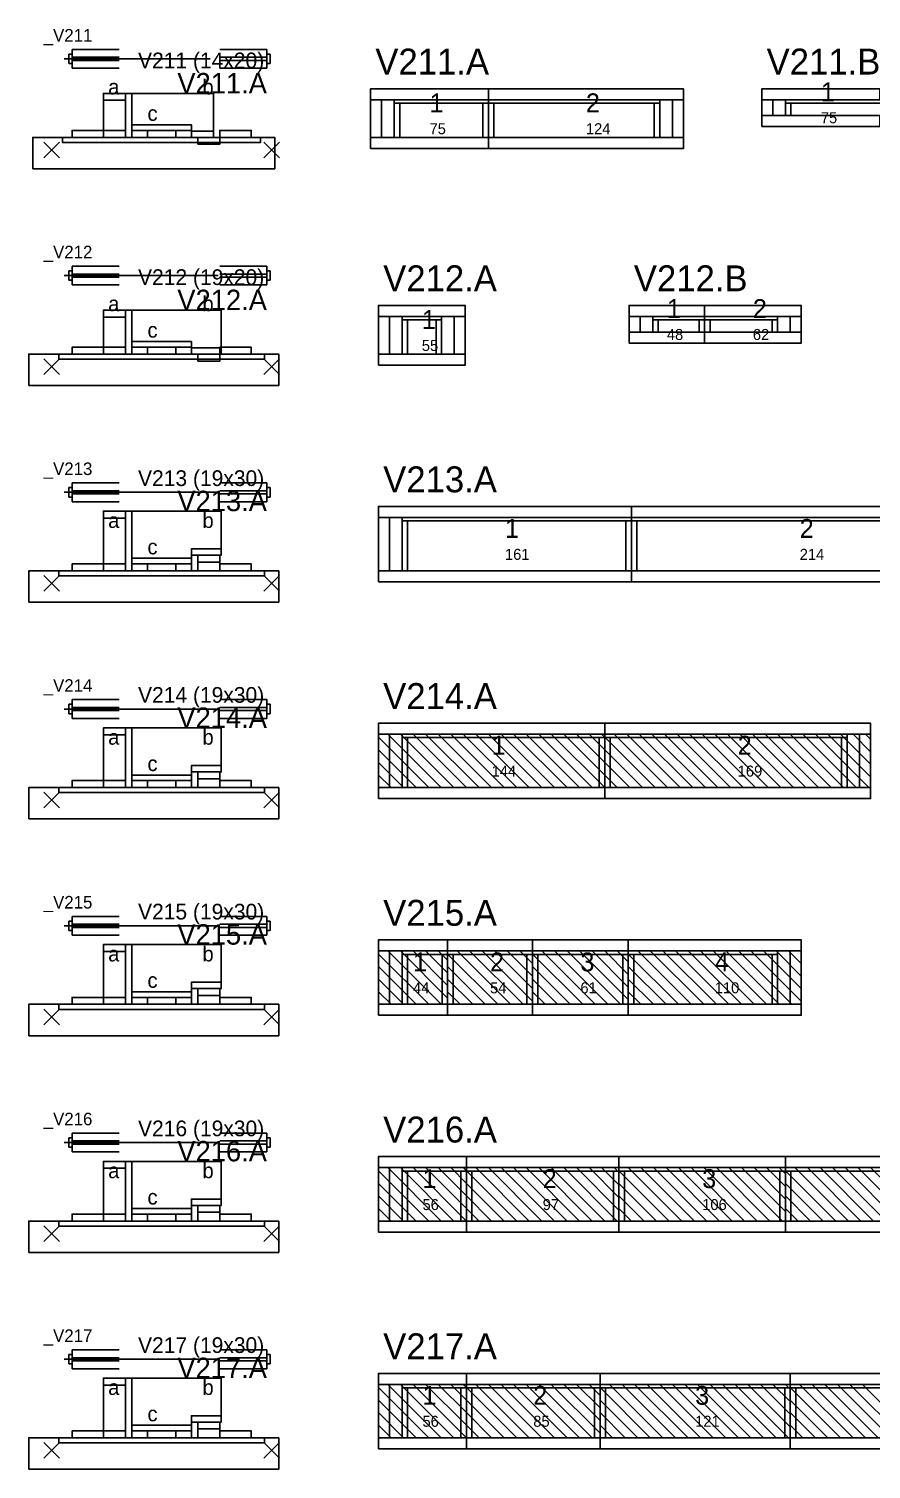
# Model space of a CAD drawing. Header units: metres. Extents: x -10 to 74425, y -2037 to 26.
# Drawn here: x 28183 to 28719, y -904 to 13 of the extents above; entities that cross this region are included whole.
import ezdxf

# ---------------------------------------------------------------- set-up
doc = ezdxf.new("R2010")
doc.units = ezdxf.units.M
doc.layers.add('LABELS', color=3, linetype='Continuous')
doc.layers.add('VIGAS', color=7, linetype='Continuous')

msp = doc.modelspace()

# ---------------------------------------------------------------- linework, layer by layer
at = {"layer": 'VIGAS'}
for p, q in [((28210.4, 0), (28240.4, 0)), ((28210.4, 0), (28210.4, -12)), ((28304.4, 0), (28334.4, 0)), ((28334.4, 0), (28334.4, -12)), ((28205.4, -6), (28298.4, -6)), ((28208.4, -3), (28208.4, -9)), ((28210.4, -3), (28208.4, -3)), ((28210.4, -9), (28208.4, -9)), ((28210.4, -5), (28240.4, -5)), ((28210.4, -7), (28240.4, -7)), ((28304.4, -5), (28334.4, -5)), ((28304.4, -7), (28334.4, -7)), ((28334.4, -3), (28336.4, -3)), ((28334.4, -9), (28336.4, -9)), ((28336.4, -3), (28336.4, -9)), ((28210.4, -12), (28240.4, -12)), ((28304.4, -12), (28334.4, -12)), ((28400.4, -32), (28475.4, -32)), ((28400.4, -56), (28400.4, -32)), ((28407.4, -56), (28407.4, -32)), ((28415.4, -56), (28415.4, -32)), ((28415.4, -34.2), (28475.4, -34.2)), ((28418.9, -56), (28418.9, -34.2)), ((28471.9, -56), (28471.9, -34.2)), ((28475.4, -56), (28475.4, -32)), ((28475.4, -56), (28475.4, -32)), ((28475.4, -32), (28599.4, -32)), ((28475.4, -56), (28475.4, -32)), ((28475.4, -56), (28475.4, -32)), ((28475.4, -56), (28475.4, -32)), ((28475.4, -34.2), (28584.4, -34.2)), ((28478.9, -56), (28478.9, -34.2)), ((28580.9, -56), (28580.9, -34.2)), ((28584.4, -56), (28584.4, -32)), ((28592.4, -56), (28592.4, -32)), ((28599.4, -56), (28599.4, -32)), ((28649.4, -32), (28724.4, -32)), ((28649.4, -42), (28649.4, -32)), ((28656.4, -42), (28656.4, -32)), ((28664.4, -42), (28664.4, -32)), ((28664.4, -34.2), (28724.4, -34.2)), ((28667.9, -42), (28667.9, -34.2)), ((28649.4, -42), (28724.4, -42)), ((28664.4, -42), (28667.9, -42)), ((28192.4, -69), (28202.4, -59)), ((28192.4, -59), (28202.4, -69)), ((28332.4, -69), (28342.4, -59)), ((28332.4, -59), (28342.4, -69)), ((28400.4, -56), (28475.4, -56)), ((28415.4, -56), (28418.9, -56)), ((28471.9, -56), (28475.4, -56)), ((28475.4, -56), (28599.4, -56)), ((28475.4, -56), (28478.9, -56)), ((28580.9, -56), (28584.4, -56)), ((28205.4, -144), (28303.4, -144)), ((28208.4, -141), (28208.4, -147)), ((28210.4, -141), (28208.4, -141)), ((28210.4, -138), (28240.4, -138)), ((28210.4, -138), (28210.4, -150)), ((28210.4, -143), (28240.4, -143)), ((28210.4, -145), (28240.4, -145)), ((28304.4, -138), (28334.4, -138)), ((28304.4, -143), (28334.4, -143)), ((28304.4, -145), (28334.4, -145)), ((28334.4, -138), (28334.4, -150)), ((28334.4, -141), (28336.4, -141)), ((28336.4, -141), (28336.4, -147)), ((28210.4, -147), (28208.4, -147)), ((28210.4, -150), (28240.4, -150)), ((28304.4, -150), (28334.4, -150)), ((28334.4, -147), (28336.4, -147)), ((28405.4, -170), (28460.6, -170)), ((28405.4, -194), (28405.4, -170)), ((28412.4, -194), (28412.4, -170)), ((28420.4, -194), (28420.4, -170)), ((28420.4, -172.2), (28445.6, -172.2)), ((28423.9, -194), (28423.9, -172.2)), ((28442.1, -194), (28442.1, -172.2)), ((28445.6, -194), (28445.6, -170)), ((28453.6, -194), (28453.6, -170)), ((28460.6, -194), (28460.6, -170)), ((28564.9, -170), (28612.9, -170)), ((28564.9, -180), (28564.9, -170)), ((28571.9, -180), (28571.9, -170)), ((28579.9, -180), (28579.9, -170)), ((28579.9, -172.2), (28612.9, -172.2)), ((28583.4, -180), (28583.4, -172.2)), ((28609.4, -180), (28609.4, -172.2)), ((28612.9, -180), (28612.9, -170)), ((28612.9, -180), (28612.9, -170)), ((28612.9, -170), (28674.4, -170)), ((28612.9, -180), (28612.9, -170)), ((28612.9, -180), (28612.9, -170)), ((28612.9, -180), (28612.9, -170)), ((28612.9, -172.2), (28659.4, -172.2)), ((28616.4, -180), (28616.4, -172.2)), ((28655.9, -180), (28655.9, -172.2)), ((28659.4, -180), (28659.4, -170)), ((28667.4, -180), (28667.4, -170)), ((28674.4, -180), (28674.4, -170)), ((28564.9, -180), (28612.9, -180)), ((28579.9, -180), (28583.4, -180)), ((28609.4, -180), (28612.9, -180)), ((28612.9, -180), (28674.4, -180)), ((28612.9, -180), (28616.4, -180)), ((28655.9, -180), (28659.4, -180)), ((28192.4, -207), (28202.4, -197)), ((28192.4, -197), (28202.4, -207)), ((28332.4, -207), (28342.4, -197)), ((28332.4, -197), (28342.4, -207)), ((28405.4, -194), (28460.6, -194)), ((28420.4, -194), (28423.9, -194)), ((28442.1, -194), (28445.6, -194)), ((28205.4, -282), (28303.4, -282)), ((28208.4, -279), (28208.4, -285)), ((28210.4, -279), (28208.4, -279)), ((28210.4, -276), (28240.4, -276)), ((28210.4, -276), (28210.4, -288)), ((28210.4, -281), (28240.4, -281)), ((28210.4, -283), (28240.4, -283)), ((28304.4, -276), (28334.4, -276)), ((28304.4, -281), (28334.4, -281)), ((28304.4, -283), (28334.4, -283)), ((28334.4, -276), (28334.4, -288)), ((28334.4, -279), (28336.4, -279)), ((28336.4, -279), (28336.4, -285)), ((28210.4, -285), (28208.4, -285)), ((28210.4, -288), (28240.4, -288)), ((28304.4, -288), (28334.4, -288)), ((28334.4, -285), (28336.4, -285)), ((28405.4, -298), (28566.4, -298)), ((28405.4, -332), (28405.4, -298)), ((28412.4, -332), (28412.4, -298)), ((28420.4, -332), (28420.4, -298)), ((28420.4, -300.2), (28566.4, -300.2)), ((28423.9, -332), (28423.9, -300.2)), ((28562.9, -332), (28562.9, -300.2)), ((28566.4, -332), (28566.4, -298)), ((28566.4, -332), (28566.4, -298)), ((28566.4, -298), (28780.5, -298)), ((28566.4, -332), (28566.4, -298)), ((28566.4, -332), (28566.4, -298)), ((28566.4, -332), (28566.4, -298)), ((28566.4, -300.2), (28765.5, -300.2)), ((28569.9, -332), (28569.9, -300.2)), ((28192.4, -345), (28202.4, -335)), ((28192.4, -335), (28202.4, -345)), ((28332.4, -345), (28342.4, -335)), ((28332.4, -335), (28342.4, -345)), ((28405.4, -332), (28566.4, -332)), ((28420.4, -332), (28423.9, -332)), ((28562.9, -332), (28566.4, -332)), ((28566.4, -332), (28780.5, -332)), ((28566.4, -332), (28569.9, -332)), ((28205.4, -420), (28303.4, -420)), ((28208.4, -417), (28208.4, -423)), ((28210.4, -417), (28208.4, -417)), ((28210.4, -414), (28240.4, -414)), ((28210.4, -414), (28210.4, -426)), ((28210.4, -419), (28240.4, -419)), ((28210.4, -421), (28240.4, -421)), ((28304.4, -414), (28334.4, -414)), ((28304.4, -419), (28334.4, -419)), ((28304.4, -421), (28334.4, -421)), ((28334.4, -414), (28334.4, -426)), ((28334.4, -417), (28336.4, -417)), ((28336.4, -417), (28336.4, -423)), ((28210.4, -423), (28208.4, -423)), ((28210.4, -426), (28240.4, -426)), ((28304.4, -426), (28334.4, -426)), ((28334.4, -423), (28336.4, -423)), ((28405.4, -436), (28549.4, -436)), ((28405.4, -470), (28405.4, -436)), ((28437.4, -470), (28405.4, -438)), ((28445.4, -470), (28411.4, -436)), ((28412.4, -470), (28412.4, -436)), ((28453.4, -470), (28419.4, -436)), ((28420.4, -470), (28420.4, -436)), ((28420.4, -438.2), (28549.4, -438.2)), ((28423.9, -470), (28423.9, -438.2)), ((28461.4, -470), (28427.4, -436)), ((28469.4, -470), (28435.4, -436)), ((28477.4, -470), (28443.4, -436)), ((28485.4, -470), (28451.4, -436)), ((28493.4, -470), (28459.4, -436)), ((28501.4, -470), (28467.4, -436)), ((28509.4, -470), (28475.4, -436)), ((28517.4, -470), (28483.4, -436)), ((28525.4, -470), (28491.4, -436)), ((28533.4, -470), (28499.4, -436)), ((28541.4, -470), (28507.4, -436)), ((28549.4, -470), (28515.4, -436)), ((28549.4, -462), (28523.4, -436)), ((28549.4, -454), (28531.4, -436)), ((28549.4, -446), (28539.4, -436)), ((28545.9, -470), (28545.9, -438.2)), ((28549.4, -438), (28547.4, -436)), ((28549.4, -470), (28549.4, -436)), ((28549.4, -470), (28549.4, -436)), ((28549.4, -436), (28718.6, -436)), ((28549.4, -470), (28549.4, -436)), ((28549.4, -470), (28549.4, -436)), ((28549.4, -470), (28549.4, -436)), ((28581.4, -470), (28549.4, -438)), ((28549.4, -438.2), (28703.6, -438.2)), ((28552.9, -470), (28552.9, -438.2)), ((28589.4, -470), (28555.4, -436)), ((28597.4, -470), (28563.4, -436)), ((28605.4, -470), (28571.4, -436)), ((28613.4, -470), (28579.4, -436)), ((28621.4, -470), (28587.4, -436)), ((28629.4, -470), (28595.4, -436)), ((28637.4, -470), (28603.4, -436)), ((28645.4, -470), (28611.4, -436)), ((28653.4, -470), (28619.4, -436)), ((28661.4, -470), (28627.4, -436)), ((28669.4, -470), (28635.4, -436)), ((28677.4, -470), (28643.4, -436)), ((28685.4, -470), (28651.4, -436)), ((28693.4, -470), (28659.4, -436)), ((28701.4, -470), (28667.4, -436)), ((28709.4, -470), (28675.4, -436)), ((28717.4, -470), (28683.4, -436)), ((28718.6, -463.2), (28691.4, -436)), ((28718.6, -455.2), (28699.4, -436)), ((28700.1, -470), (28700.1, -438.2)), ((28703.6, -470), (28703.6, -436)), ((28718.6, -447.2), (28707.4, -436)), ((28711.6, -470), (28711.6, -436)), ((28718.6, -439.2), (28715.4, -436)), ((28718.6, -470), (28718.6, -436)), ((28429.4, -470), (28405.4, -446)), ((28573.4, -470), (28549.4, -446)), ((28421.4, -470), (28405.4, -454)), ((28565.4, -470), (28549.4, -454)), ((28413.4, -470), (28405.4, -462)), ((28557.4, -470), (28549.4, -462)), ((28192.4, -483), (28202.4, -473)), ((28192.4, -473), (28202.4, -483)), ((28332.4, -483), (28342.4, -473)), ((28332.4, -473), (28342.4, -483)), ((28405.4, -470), (28549.4, -470)), ((28405.4, -470), (28405.4, -470)), ((28420.4, -470), (28423.9, -470)), ((28545.9, -470), (28549.4, -470)), ((28549.4, -470), (28718.6, -470)), ((28549.4, -470), (28552.9, -470)), ((28549.4, -470), (28549.4, -470)), ((28700.1, -470), (28703.6, -470)), ((28205.4, -558), (28303.4, -558)), ((28208.4, -555), (28208.4, -561)), ((28210.4, -555), (28208.4, -555)), ((28210.4, -552), (28240.4, -552)), ((28210.4, -552), (28210.4, -564)), ((28210.4, -557), (28240.4, -557)), ((28210.4, -559), (28240.4, -559)), ((28304.4, -552), (28334.4, -552)), ((28304.4, -557), (28334.4, -557)), ((28304.4, -559), (28334.4, -559)), ((28334.4, -552), (28334.4, -564)), ((28334.4, -555), (28336.4, -555)), ((28336.4, -555), (28336.4, -561)), ((28210.4, -561), (28208.4, -561)), ((28210.4, -564), (28240.4, -564)), ((28304.4, -564), (28334.4, -564)), ((28334.4, -561), (28336.4, -561)), ((28405.4, -574), (28449.4, -574)), ((28405.4, -608), (28405.4, -574)), ((28437.4, -608), (28405.4, -576)), ((28445.4, -608), (28411.4, -574)), ((28412.4, -608), (28412.4, -574)), ((28449.4, -604), (28419.4, -574)), ((28420.4, -608), (28420.4, -574)), ((28420.4, -576.2), (28449.4, -576.2)), ((28423.9, -608), (28423.9, -576.2)), ((28449.4, -596), (28427.4, -574)), ((28449.4, -588), (28435.4, -574)), ((28449.4, -580), (28443.4, -574)), ((28445.9, -608), (28445.9, -576.2)), ((28449.4, -608), (28449.4, -574)), ((28449.4, -608), (28449.4, -574)), ((28449.4, -574), (28503.4, -574)), ((28449.4, -608), (28449.4, -574)), ((28449.4, -608), (28449.4, -574)), ((28449.4, -608), (28449.4, -574)), ((28481.4, -608), (28449.4, -576)), ((28449.4, -576.2), (28503.4, -576.2)), ((28452.9, -608), (28452.9, -576.2)), ((28489.4, -608), (28455.4, -574)), ((28497.4, -608), (28463.4, -574)), ((28503.4, -606), (28471.4, -574)), ((28503.4, -598), (28479.4, -574)), ((28503.4, -590), (28487.4, -574)), ((28503.4, -582), (28495.4, -574)), ((28499.9, -608), (28499.9, -576.2)), ((28503.4, -608), (28503.4, -574)), ((28503.4, -608), (28503.4, -574)), ((28503.4, -574), (28564.4, -574)), ((28503.4, -608), (28503.4, -574)), ((28503.4, -608), (28503.4, -574)), ((28503.4, -608), (28503.4, -574)), ((28503.4, -574), (28503.4, -574)), ((28535.4, -608), (28503.4, -576)), ((28503.4, -576.2), (28564.4, -576.2)), ((28506.9, -608), (28506.9, -576.2)), ((28543.4, -608), (28509.4, -574)), ((28551.4, -608), (28517.4, -574)), ((28559.4, -608), (28525.4, -574)), ((28564.4, -605), (28533.4, -574)), ((28564.4, -597), (28541.4, -574)), ((28564.4, -589), (28549.4, -574)), ((28564.4, -581), (28557.4, -574)), ((28560.9, -608), (28560.9, -576.2)), ((28564.4, -608), (28564.4, -574)), ((28564.4, -608), (28564.4, -574)), ((28564.4, -574), (28674.4, -574)), ((28564.4, -608), (28564.4, -574)), ((28564.4, -608), (28564.4, -574)), ((28564.4, -608), (28564.4, -574)), ((28596.4, -608), (28564.4, -576)), ((28564.4, -576.2), (28659.4, -576.2)), ((28567.9, -608), (28567.9, -576.2)), ((28604.4, -608), (28570.4, -574)), ((28612.4, -608), (28578.4, -574)), ((28620.4, -608), (28586.4, -574)), ((28628.4, -608), (28594.4, -574)), ((28636.4, -608), (28602.4, -574)), ((28644.4, -608), (28610.4, -574)), ((28652.4, -608), (28618.4, -574)), ((28660.4, -608), (28626.4, -574)), ((28668.4, -608), (28634.4, -574)), ((28674.4, -606), (28642.4, -574)), ((28674.4, -598), (28650.4, -574)), ((28655.9, -608), (28655.9, -576.2)), ((28674.4, -590), (28658.4, -574)), ((28659.4, -608), (28659.4, -574)), ((28674.4, -582), (28666.4, -574)), ((28667.4, -608), (28667.4, -574)), ((28674.4, -608), (28674.4, -574)), ((28674.4, -574), (28674.4, -574)), ((28429.4, -608), (28405.4, -584)), ((28473.4, -608), (28449.4, -584)), ((28527.4, -608), (28503.4, -584)), ((28588.4, -608), (28564.4, -584)), ((28421.4, -608), (28405.4, -592)), ((28465.4, -608), (28449.4, -592)), ((28519.4, -608), (28503.4, -592)), ((28580.4, -608), (28564.4, -592)), ((28413.4, -608), (28405.4, -600)), ((28457.4, -608), (28449.4, -600)), ((28511.4, -608), (28503.4, -600)), ((28572.4, -608), (28564.4, -600)), ((28192.4, -621), (28202.4, -611)), ((28192.4, -611), (28202.4, -621)), ((28332.4, -621), (28342.4, -611)), ((28332.4, -611), (28342.4, -621)), ((28405.4, -608), (28449.4, -608)), ((28405.4, -608), (28405.4, -608)), ((28420.4, -608), (28423.9, -608)), ((28445.9, -608), (28449.4, -608)), ((28449.4, -608), (28503.4, -608)), ((28449.4, -608), (28452.9, -608)), ((28449.4, -608), (28449.4, -608)), ((28499.9, -608), (28503.4, -608)), ((28503.4, -608), (28564.4, -608)), ((28503.4, -608), (28506.9, -608)), ((28503.4, -608), (28503.4, -608)), ((28560.9, -608), (28564.4, -608)), ((28564.4, -608), (28674.4, -608)), ((28564.4, -608), (28567.9, -608)), ((28564.4, -608), (28564.4, -608)), ((28655.9, -608), (28659.4, -608)), ((28205.4, -696), (28303.4, -696)), ((28208.4, -693), (28208.4, -699)), ((28210.4, -693), (28208.4, -693)), ((28210.4, -690), (28240.4, -690)), ((28210.4, -690), (28210.4, -702)), ((28210.4, -695), (28240.4, -695)), ((28210.4, -697), (28240.4, -697)), ((28304.4, -690), (28334.4, -690)), ((28304.4, -695), (28334.4, -695)), ((28304.4, -697), (28334.4, -697)), ((28334.4, -690), (28334.4, -702)), ((28334.4, -693), (28336.4, -693)), ((28336.4, -693), (28336.4, -699)), ((28210.4, -699), (28208.4, -699)), ((28210.4, -702), (28240.4, -702)), ((28304.4, -702), (28334.4, -702)), ((28334.4, -699), (28336.4, -699)), ((28405.4, -712), (28461.4, -712)), ((28405.4, -746), (28405.4, -712)), ((28437.4, -746), (28405.4, -714)), ((28445.4, -746), (28411.4, -712)), ((28412.4, -746), (28412.4, -712)), ((28453.4, -746), (28419.4, -712)), ((28420.4, -746), (28420.4, -712)), ((28420.4, -714.2), (28461.4, -714.2)), ((28423.9, -746), (28423.9, -714.2)), ((28461.4, -746), (28427.4, -712)), ((28461.4, -738), (28435.4, -712)), ((28461.4, -730), (28443.4, -712)), ((28461.4, -722), (28451.4, -712)), ((28457.9, -746), (28457.9, -714.2)), ((28461.4, -714), (28459.4, -712)), ((28461.4, -746), (28461.4, -712)), ((28461.4, -746), (28461.4, -712)), ((28461.4, -712), (28558.4, -712)), ((28461.4, -746), (28461.4, -712)), ((28461.4, -746), (28461.4, -712)), ((28461.4, -746), (28461.4, -712)), ((28493.4, -746), (28461.4, -714)), ((28461.4, -714.2), (28558.4, -714.2)), ((28464.9, -746), (28464.9, -714.2)), ((28501.4, -746), (28467.4, -712)), ((28509.4, -746), (28475.4, -712)), ((28517.4, -746), (28483.4, -712)), ((28525.4, -746), (28491.4, -712)), ((28533.4, -746), (28499.4, -712)), ((28541.4, -746), (28507.4, -712)), ((28549.4, -746), (28515.4, -712)), ((28557.4, -746), (28523.4, -712)), ((28558.4, -739), (28531.4, -712)), ((28558.4, -731), (28539.4, -712)), ((28558.4, -723), (28547.4, -712)), ((28554.9, -746), (28554.9, -714.2)), ((28558.4, -715), (28555.4, -712)), ((28558.4, -746), (28558.4, -712)), ((28558.4, -746), (28558.4, -712)), ((28558.4, -712), (28664.4, -712)), ((28558.4, -746), (28558.4, -712)), ((28558.4, -746), (28558.4, -712)), ((28558.4, -746), (28558.4, -712)), ((28590.4, -746), (28558.4, -714)), ((28558.4, -714.2), (28664.4, -714.2)), ((28561.9, -746), (28561.9, -714.2)), ((28598.4, -746), (28564.4, -712)), ((28606.4, -746), (28572.4, -712)), ((28614.4, -746), (28580.4, -712)), ((28622.4, -746), (28588.4, -712)), ((28630.4, -746), (28596.4, -712)), ((28638.4, -746), (28604.4, -712)), ((28646.4, -746), (28612.4, -712)), ((28654.4, -746), (28620.4, -712)), ((28662.4, -746), (28628.4, -712)), ((28664.4, -740), (28636.4, -712)), ((28664.4, -732), (28644.4, -712)), ((28664.4, -724), (28652.4, -712)), ((28664.4, -716), (28660.4, -712)), ((28660.9, -746), (28660.9, -714.2)), ((28664.4, -746), (28664.4, -712)), ((28664.4, -746), (28664.4, -712)), ((28664.4, -712), (28773.4, -712)), ((28664.4, -746), (28664.4, -712)), ((28664.4, -746), (28664.4, -712)), ((28664.4, -746), (28664.4, -712)), ((28696.4, -746), (28664.4, -714)), ((28664.4, -714.2), (28773.4, -714.2)), ((28667.9, -746), (28667.9, -714.2)), ((28704.4, -746), (28670.4, -712)), ((28712.4, -746), (28678.4, -712)), ((28720.4, -746), (28686.4, -712)), ((28728.4, -746), (28694.4, -712)), ((28736.4, -746), (28702.4, -712)), ((28744.4, -746), (28710.4, -712)), ((28752.4, -746), (28718.4, -712)), ((28429.4, -746), (28405.4, -722)), ((28485.4, -746), (28461.4, -722)), ((28582.4, -746), (28558.4, -722)), ((28688.4, -746), (28664.4, -722)), ((28421.4, -746), (28405.4, -730)), ((28477.4, -746), (28461.4, -730)), ((28574.4, -746), (28558.4, -730)), ((28680.4, -746), (28664.4, -730)), ((28413.4, -746), (28405.4, -738)), ((28469.4, -746), (28461.4, -738)), ((28566.4, -746), (28558.4, -738)), ((28672.4, -746), (28664.4, -738)), ((28192.4, -759), (28202.4, -749)), ((28192.4, -749), (28202.4, -759)), ((28332.4, -759), (28342.4, -749)), ((28332.4, -749), (28342.4, -759)), ((28405.4, -746), (28461.4, -746)), ((28405.4, -746), (28405.4, -746)), ((28420.4, -746), (28423.9, -746)), ((28457.9, -746), (28461.4, -746)), ((28461.4, -746), (28558.4, -746)), ((28461.4, -746), (28464.9, -746)), ((28461.4, -746), (28461.4, -746)), ((28554.9, -746), (28558.4, -746)), ((28558.4, -746), (28664.4, -746)), ((28558.4, -746), (28561.9, -746)), ((28558.4, -746), (28558.4, -746)), ((28660.9, -746), (28664.4, -746)), ((28664.4, -746), (28773.4, -746)), ((28664.4, -746), (28667.9, -746)), ((28664.4, -746), (28664.4, -746)), ((28205.4, -834), (28303.4, -834)), ((28208.4, -831), (28208.4, -837)), ((28210.4, -831), (28208.4, -831)), ((28210.4, -828), (28240.4, -828)), ((28210.4, -828), (28210.4, -840)), ((28210.4, -833), (28240.4, -833)), ((28304.4, -828), (28334.4, -828)), ((28304.4, -833), (28334.4, -833)), ((28334.4, -828), (28334.4, -840)), ((28334.4, -831), (28336.4, -831)), ((28336.4, -831), (28336.4, -837)), ((28210.4, -837), (28208.4, -837)), ((28210.4, -835), (28240.4, -835)), ((28210.4, -840), (28240.4, -840)), ((28304.4, -835), (28334.4, -835)), ((28304.4, -840), (28334.4, -840)), ((28334.4, -837), (28336.4, -837)), ((28405.4, -850), (28461.4, -850)), ((28405.4, -884), (28405.4, -850)), ((28437.4, -884), (28405.4, -852)), ((28445.4, -884), (28411.4, -850)), ((28412.4, -884), (28412.4, -850)), ((28453.4, -884), (28419.4, -850)), ((28420.4, -884), (28420.4, -850)), ((28420.4, -852.2), (28461.4, -852.2)), ((28423.9, -884), (28423.9, -852.2)), ((28461.4, -884), (28427.4, -850)), ((28461.4, -876), (28435.4, -850)), ((28461.4, -868), (28443.4, -850)), ((28461.4, -860), (28451.4, -850)), ((28457.9, -884), (28457.9, -852.2)), ((28461.4, -852), (28459.4, -850)), ((28461.4, -884), (28461.4, -850)), ((28461.4, -884), (28461.4, -850)), ((28461.4, -850), (28546.4, -850)), ((28461.4, -884), (28461.4, -850)), ((28461.4, -884), (28461.4, -850)), ((28461.4, -884), (28461.4, -850)), ((28493.4, -884), (28461.4, -852)), ((28461.4, -852.2), (28546.4, -852.2)), ((28464.9, -884), (28464.9, -852.2)), ((28501.4, -884), (28467.4, -850)), ((28509.4, -884), (28475.4, -850)), ((28517.4, -884), (28483.4, -850)), ((28525.4, -884), (28491.4, -850)), ((28533.4, -884), (28499.4, -850)), ((28541.4, -884), (28507.4, -850)), ((28546.4, -881), (28515.4, -850)), ((28546.4, -873), (28523.4, -850)), ((28546.4, -865), (28531.4, -850)), ((28546.4, -857), (28539.4, -850)), ((28542.9, -884), (28542.9, -852.2)), ((28546.4, -884), (28546.4, -850)), ((28546.4, -884), (28546.4, -850)), ((28546.4, -850), (28667.4, -850)), ((28546.4, -884), (28546.4, -850)), ((28546.4, -884), (28546.4, -850)), ((28546.4, -884), (28546.4, -850)), ((28578.4, -884), (28546.4, -852)), ((28546.4, -852.2), (28667.4, -852.2)), ((28549.9, -884), (28549.9, -852.2)), ((28586.4, -884), (28552.4, -850)), ((28594.4, -884), (28560.4, -850)), ((28602.4, -884), (28568.4, -850)), ((28610.4, -884), (28576.4, -850)), ((28618.4, -884), (28584.4, -850)), ((28626.4, -884), (28592.4, -850)), ((28634.4, -884), (28600.4, -850)), ((28642.4, -884), (28608.4, -850)), ((28650.4, -884), (28616.4, -850)), ((28658.4, -884), (28624.4, -850)), ((28666.4, -884), (28632.4, -850)), ((28667.4, -877), (28640.4, -850)), ((28667.4, -869), (28648.4, -850)), ((28667.4, -861), (28656.4, -850)), ((28663.9, -884), (28663.9, -852.2)), ((28667.4, -853), (28664.4, -850)), ((28667.4, -884), (28667.4, -850)), ((28667.4, -884), (28667.4, -850)), ((28667.4, -850), (28791.4, -850)), ((28667.4, -884), (28667.4, -850)), ((28667.4, -884), (28667.4, -850)), ((28667.4, -884), (28667.4, -850)), ((28699.4, -884), (28667.4, -852)), ((28667.4, -852.2), (28791.4, -852.2)), ((28670.9, -884), (28670.9, -852.2)), ((28707.4, -884), (28673.4, -850)), ((28715.4, -884), (28681.4, -850)), ((28723.4, -884), (28689.4, -850)), ((28731.4, -884), (28697.4, -850)), ((28739.4, -884), (28705.4, -850)), ((28747.4, -884), (28713.4, -850)), ((28429.4, -884), (28405.4, -860)), ((28485.4, -884), (28461.4, -860)), ((28570.4, -884), (28546.4, -860)), ((28691.4, -884), (28667.4, -860)), ((28421.4, -884), (28405.4, -868)), ((28477.4, -884), (28461.4, -868)), ((28562.4, -884), (28546.4, -868)), ((28683.4, -884), (28667.4, -868)), ((28413.4, -884), (28405.4, -876)), ((28469.4, -884), (28461.4, -876)), ((28554.4, -884), (28546.4, -876)), ((28675.4, -884), (28667.4, -876)), ((28192.4, -897), (28202.4, -887)), ((28192.4, -887), (28202.4, -897)), ((28332.4, -897), (28342.4, -887)), ((28332.4, -887), (28342.4, -897)), ((28405.4, -884), (28461.4, -884)), ((28405.4, -884), (28405.4, -884)), ((28420.4, -884), (28423.9, -884)), ((28457.9, -884), (28461.4, -884)), ((28461.4, -884), (28546.4, -884)), ((28461.4, -884), (28464.9, -884)), ((28461.4, -884), (28461.4, -884)), ((28542.9, -884), (28546.4, -884)), ((28546.4, -884), (28667.4, -884)), ((28546.4, -884), (28549.9, -884)), ((28546.4, -884), (28546.4, -884)), ((28663.9, -884), (28667.4, -884)), ((28667.4, -884), (28791.4, -884)), ((28667.4, -884), (28670.9, -884)), ((28667.4, -884), (28667.4, -884))]:
    msp.add_line(p, q, dxfattribs=at)
for points in [[(28400.4, -32), (28475.4, -32), (28475.4, -25), (28400.4, -25)], [(28475.4, -32), (28599.4, -32), (28599.4, -25), (28475.4, -25)], [(28649.4, -32), (28724.4, -32), (28724.4, -25), (28649.4, -25)], [(28230.4, -56), (28244.4, -56), (28244.4, -28), (28230.4, -28)], [(28230.4, -32.4), (28244.4, -32.4), (28244.4, -28), (28230.4, -28)], [(28244.4, -56), (28248.4, -56), (28248.4, -28), (28244.4, -28)], [(28248.4, -48), (28248.4, -28), (28300.4, -28), (28300.4, -52), (28286.4, -52), (28286.4, -48)], [(28649.4, -49), (28724.4, -49), (28724.4, -42), (28649.4, -42)], [(28210.4, -56), (28230.4, -56), (28230.4, -51.6), (28210.4, -51.6)], [(28230.4, -56), (28244.4, -56), (28244.4, -51.6), (28230.4, -51.6)], [(28248.4, -51.6), (28286.4, -51.6), (28286.4, -48), (28248.4, -48)], [(28248.4, -56), (28258.4, -56), (28258.4, -51.6), (28248.4, -51.6)], [(28276.4, -56), (28286.4, -56), (28286.4, -51.6), (28276.4, -51.6)], [(28286.4, -56), (28300.4, -56), (28300.4, -52), (28286.4, -52)], [(28304.4, -56), (28324.4, -56), (28324.4, -51.6), (28304.4, -51.6)], [(28185.4, -76), (28339.4, -76), (28339.4, -56), (28185.4, -56)], [(28204.4, -59.2), (28330.4, -59.2), (28330.4, -56), (28204.4, -56)], [(28286.4, -56), (28290.4, -56), (28290.4, -56), (28286.4, -56)], [(28290.4, -56), (28304.4, -56), (28304.4, -56), (28290.4, -56)], [(28290.4, -60.4), (28304.4, -60.4), (28304.4, -56), (28290.4, -56)], [(28400.4, -63), (28475.4, -63), (28475.4, -56), (28400.4, -56)], [(28475.4, -63), (28599.4, -63), (28599.4, -56), (28475.4, -56)], [(28405.4, -170), (28460.6, -170), (28460.6, -163), (28405.4, -163)], [(28564.9, -170), (28612.9, -170), (28612.9, -163), (28564.9, -163)], [(28612.9, -170), (28674.4, -170), (28674.4, -163), (28612.9, -163)], [(28230.4, -194), (28244.4, -194), (28244.4, -166), (28230.4, -166)], [(28230.4, -170.4), (28244.4, -170.4), (28244.4, -166), (28230.4, -166)], [(28244.4, -194), (28248.4, -194), (28248.4, -166), (28244.4, -166)], [(28248.4, -186), (28248.4, -166), (28305.4, -166), (28305.4, -190), (28286.4, -190), (28286.4, -186)], [(28564.9, -187), (28612.9, -187), (28612.9, -180), (28564.9, -180)], [(28612.9, -187), (28674.4, -187), (28674.4, -180), (28612.9, -180)], [(28210.4, -194), (28230.4, -194), (28230.4, -189.6), (28210.4, -189.6)], [(28230.4, -194), (28244.4, -194), (28244.4, -189.6), (28230.4, -189.6)], [(28248.4, -189.6), (28286.4, -189.6), (28286.4, -186), (28248.4, -186)], [(28248.4, -194), (28258.4, -194), (28258.4, -189.6), (28248.4, -189.6)], [(28276.4, -194), (28286.4, -194), (28286.4, -189.6), (28276.4, -189.6)], [(28286.4, -194), (28305.4, -194), (28305.4, -190), (28286.4, -190)], [(28304.4, -194), (28324.4, -194), (28324.4, -189.6), (28304.4, -189.6)], [(28182.9, -214), (28341.9, -214), (28341.9, -194), (28182.9, -194)], [(28201.9, -197.2), (28332.9, -197.2), (28332.9, -194), (28201.9, -194)], [(28286.4, -194), (28290.4, -194), (28290.4, -194), (28286.4, -194)], [(28290.4, -194), (28304.4, -194), (28304.4, -194), (28290.4, -194)], [(28290.4, -198.4), (28304.4, -198.4), (28304.4, -194), (28290.4, -194)], [(28405.4, -201), (28460.6, -201), (28460.6, -194), (28405.4, -194)], [(28405.4, -298), (28566.4, -298), (28566.4, -291), (28405.4, -291)], [(28566.4, -298), (28780.5, -298), (28780.5, -291), (28566.4, -291)], [(28230.4, -332), (28244.4, -332), (28244.4, -294), (28230.4, -294)], [(28230.4, -298.4), (28244.4, -298.4), (28244.4, -294), (28230.4, -294)], [(28244.4, -332), (28248.4, -332), (28248.4, -294), (28244.4, -294)], [(28248.4, -324), (28248.4, -294), (28305.4, -294), (28305.4, -318), (28286.4, -318), (28286.4, -324)], [(28286.4, -322), (28305.4, -322), (28305.4, -318), (28286.4, -318)], [(28210.4, -332), (28230.4, -332), (28230.4, -327.6), (28210.4, -327.6)], [(28230.4, -332), (28244.4, -332), (28244.4, -327.6), (28230.4, -327.6)], [(28248.4, -327.6), (28286.4, -327.6), (28286.4, -324), (28248.4, -324)], [(28248.4, -332), (28258.4, -332), (28258.4, -327.6), (28248.4, -327.6)], [(28276.4, -332), (28286.4, -332), (28286.4, -327.6), (28276.4, -327.6)], [(28286.4, -332), (28290.4, -332), (28290.4, -322), (28286.4, -322)], [(28290.4, -332), (28304.4, -332), (28304.4, -322), (28290.4, -322)], [(28290.4, -326.4), (28304.4, -326.4), (28304.4, -322), (28290.4, -322)], [(28304.4, -332), (28324.4, -332), (28324.4, -327.6), (28304.4, -327.6)], [(28182.9, -352), (28341.9, -352), (28341.9, -332), (28182.9, -332)], [(28201.9, -335.2), (28332.9, -335.2), (28332.9, -332), (28201.9, -332)], [(28405.4, -339), (28566.4, -339), (28566.4, -332), (28405.4, -332)], [(28566.4, -339), (28780.5, -339), (28780.5, -332), (28566.4, -332)], [(28405.4, -436), (28549.4, -436), (28549.4, -429), (28405.4, -429)], [(28549.4, -436), (28718.6, -436), (28718.6, -429), (28549.4, -429)], [(28230.4, -470), (28244.4, -470), (28244.4, -432), (28230.4, -432)], [(28230.4, -436.4), (28244.4, -436.4), (28244.4, -432), (28230.4, -432)], [(28244.4, -470), (28248.4, -470), (28248.4, -432), (28244.4, -432)], [(28248.4, -462), (28248.4, -432), (28305.4, -432), (28305.4, -456), (28286.4, -456), (28286.4, -462)], [(28286.4, -460), (28305.4, -460), (28305.4, -456), (28286.4, -456)], [(28210.4, -470), (28230.4, -470), (28230.4, -465.6), (28210.4, -465.6)], [(28230.4, -470), (28244.4, -470), (28244.4, -465.6), (28230.4, -465.6)], [(28248.4, -465.6), (28286.4, -465.6), (28286.4, -462), (28248.4, -462)], [(28248.4, -470), (28258.4, -470), (28258.4, -465.6), (28248.4, -465.6)], [(28276.4, -470), (28286.4, -470), (28286.4, -465.6), (28276.4, -465.6)], [(28286.4, -470), (28290.4, -470), (28290.4, -460), (28286.4, -460)], [(28290.4, -470), (28304.4, -470), (28304.4, -460), (28290.4, -460)], [(28290.4, -464.4), (28304.4, -464.4), (28304.4, -460), (28290.4, -460)], [(28304.4, -470), (28324.4, -470), (28324.4, -465.6), (28304.4, -465.6)], [(28182.9, -490), (28341.9, -490), (28341.9, -470), (28182.9, -470)], [(28201.9, -473.2), (28332.9, -473.2), (28332.9, -470), (28201.9, -470)], [(28405.4, -477), (28549.4, -477), (28549.4, -470), (28405.4, -470)], [(28549.4, -477), (28718.6, -477), (28718.6, -470), (28549.4, -470)], [(28405.4, -574), (28449.4, -574), (28449.4, -567), (28405.4, -567)], [(28449.4, -574), (28503.4, -574), (28503.4, -567), (28449.4, -567)], [(28503.4, -574), (28564.4, -574), (28564.4, -567), (28503.4, -567)], [(28564.4, -574), (28674.4, -574), (28674.4, -567), (28564.4, -567)], [(28230.4, -608), (28244.4, -608), (28244.4, -570), (28230.4, -570)], [(28230.4, -574.4), (28244.4, -574.4), (28244.4, -570), (28230.4, -570)], [(28244.4, -608), (28248.4, -608), (28248.4, -570), (28244.4, -570)], [(28248.4, -600), (28248.4, -570), (28305.4, -570), (28305.4, -594), (28286.4, -594), (28286.4, -600)], [(28286.4, -598), (28305.4, -598), (28305.4, -594), (28286.4, -594)], [(28210.4, -608), (28230.4, -608), (28230.4, -603.6), (28210.4, -603.6)], [(28230.4, -608), (28244.4, -608), (28244.4, -603.6), (28230.4, -603.6)], [(28248.4, -603.6), (28286.4, -603.6), (28286.4, -600), (28248.4, -600)], [(28248.4, -608), (28258.4, -608), (28258.4, -603.6), (28248.4, -603.6)], [(28276.4, -608), (28286.4, -608), (28286.4, -603.6), (28276.4, -603.6)], [(28286.4, -608), (28290.4, -608), (28290.4, -598), (28286.4, -598)], [(28290.4, -608), (28304.4, -608), (28304.4, -598), (28290.4, -598)], [(28290.4, -602.4), (28304.4, -602.4), (28304.4, -598), (28290.4, -598)], [(28304.4, -608), (28324.4, -608), (28324.4, -603.6), (28304.4, -603.6)], [(28182.9, -628), (28341.9, -628), (28341.9, -608), (28182.9, -608)], [(28201.9, -611.2), (28332.9, -611.2), (28332.9, -608), (28201.9, -608)], [(28405.4, -615), (28449.4, -615), (28449.4, -608), (28405.4, -608)], [(28449.4, -615), (28503.4, -615), (28503.4, -608), (28449.4, -608)], [(28503.4, -615), (28564.4, -615), (28564.4, -608), (28503.4, -608)], [(28564.4, -615), (28674.4, -615), (28674.4, -608), (28564.4, -608)], [(28405.4, -712), (28461.4, -712), (28461.4, -705), (28405.4, -705)], [(28461.4, -712), (28558.4, -712), (28558.4, -705), (28461.4, -705)], [(28558.4, -712), (28664.4, -712), (28664.4, -705), (28558.4, -705)], [(28664.4, -712), (28773.4, -712), (28773.4, -705), (28664.4, -705)], [(28230.4, -746), (28244.4, -746), (28244.4, -708), (28230.4, -708)], [(28230.4, -712.4), (28244.4, -712.4), (28244.4, -708), (28230.4, -708)], [(28244.4, -746), (28248.4, -746), (28248.4, -708), (28244.4, -708)], [(28248.4, -738), (28248.4, -708), (28305.4, -708), (28305.4, -732), (28286.4, -732), (28286.4, -738)], [(28286.4, -736), (28305.4, -736), (28305.4, -732), (28286.4, -732)], [(28210.4, -746), (28230.4, -746), (28230.4, -741.6), (28210.4, -741.6)], [(28230.4, -746), (28244.4, -746), (28244.4, -741.6), (28230.4, -741.6)], [(28248.4, -741.6), (28286.4, -741.6), (28286.4, -738), (28248.4, -738)], [(28248.4, -746), (28258.4, -746), (28258.4, -741.6), (28248.4, -741.6)], [(28276.4, -746), (28286.4, -746), (28286.4, -741.6), (28276.4, -741.6)], [(28286.4, -746), (28290.4, -746), (28290.4, -736), (28286.4, -736)], [(28290.4, -746), (28304.4, -746), (28304.4, -736), (28290.4, -736)], [(28290.4, -740.4), (28304.4, -740.4), (28304.4, -736), (28290.4, -736)], [(28304.4, -746), (28324.4, -746), (28324.4, -741.6), (28304.4, -741.6)], [(28182.9, -766), (28341.9, -766), (28341.9, -746), (28182.9, -746)], [(28201.9, -749.2), (28332.9, -749.2), (28332.9, -746), (28201.9, -746)], [(28405.4, -753), (28461.4, -753), (28461.4, -746), (28405.4, -746)], [(28461.4, -753), (28558.4, -753), (28558.4, -746), (28461.4, -746)], [(28558.4, -753), (28664.4, -753), (28664.4, -746), (28558.4, -746)], [(28664.4, -753), (28773.4, -753), (28773.4, -746), (28664.4, -746)], [(28405.4, -850), (28461.4, -850), (28461.4, -843), (28405.4, -843)], [(28461.4, -850), (28546.4, -850), (28546.4, -843), (28461.4, -843)], [(28546.4, -850), (28667.4, -850), (28667.4, -843), (28546.4, -843)], [(28667.4, -850), (28791.4, -850), (28791.4, -843), (28667.4, -843)], [(28230.4, -884), (28244.4, -884), (28244.4, -846), (28230.4, -846)], [(28230.4, -850.4), (28244.4, -850.4), (28244.4, -846), (28230.4, -846)], [(28244.4, -884), (28248.4, -884), (28248.4, -846), (28244.4, -846)], [(28248.4, -876), (28248.4, -846), (28305.4, -846), (28305.4, -870), (28286.4, -870), (28286.4, -876)], [(28286.4, -874), (28305.4, -874), (28305.4, -870), (28286.4, -870)], [(28210.4, -884), (28230.4, -884), (28230.4, -879.6), (28210.4, -879.6)], [(28230.4, -884), (28244.4, -884), (28244.4, -879.6), (28230.4, -879.6)], [(28248.4, -879.6), (28286.4, -879.6), (28286.4, -876), (28248.4, -876)], [(28248.4, -884), (28258.4, -884), (28258.4, -879.6), (28248.4, -879.6)], [(28276.4, -884), (28286.4, -884), (28286.4, -879.6), (28276.4, -879.6)], [(28286.4, -884), (28290.4, -884), (28290.4, -874), (28286.4, -874)], [(28290.4, -884), (28304.4, -884), (28304.4, -874), (28290.4, -874)], [(28290.4, -878.4), (28304.4, -878.4), (28304.4, -874), (28290.4, -874)], [(28304.4, -884), (28324.4, -884), (28324.4, -879.6), (28304.4, -879.6)], [(28182.9, -904), (28341.9, -904), (28341.9, -884), (28182.9, -884)], [(28201.9, -887.2), (28332.9, -887.2), (28332.9, -884), (28201.9, -884)], [(28405.4, -891), (28461.4, -891), (28461.4, -884), (28405.4, -884)], [(28461.4, -891), (28546.4, -891), (28546.4, -884), (28461.4, -884)], [(28546.4, -891), (28667.4, -891), (28667.4, -884), (28546.4, -884)], [(28667.4, -891), (28791.4, -891), (28791.4, -884), (28667.4, -884)]]:
    msp.add_lwpolyline(points, close=True, dxfattribs=at)

# ---------------------------------------------------------------- texts
at = {"layer": 'LABELS'}
for s, p in [('_V211', (28192.4, 5)), ('_V212', (28192.4, -133)), ('_V213', (28192.4, -271)), ('_V214', (28192.4, -409)), ('_V215', (28192.4, -547)), ('_V216', (28192.4, -685)), ('_V217', (28192.4, -823))]:
    msp.add_text(s, height=8, dxfattribs=at).set_placement(p)
at = {"layer": 'VIGAS'}
for s, height, p in [('V211.A', 16.5, (28403.4, -16)), ('V211.B', 16.5, (28652.4, -16)), ('V211 (14x20)', 10, (28252.4, -12)), ('V211.A', 13, (28277.4, -28)), ('a', 9.6, (28233.4, -28.7)), ('b', 9.6, (28293.4, -28.7)), ('1', 12, (28686.9, -33)), ('1', 12, (28437.9, -40)), ('2', 12, (28537.4, -40)), ('c', 9.6, (28258.4, -45.5)), ('75', 7, (28686.9, -47)), ('75', 7, (28437.9, -54)), ('124', 7, (28537.4, -54)), ('V212.A', 16.5, (28408.4, -154)), ('V212.B', 16.5, (28567.9, -154)), ('V212 (19x20)', 10, (28252.4, -150)), ('V212.A', 13, (28277.4, -166)), ('a', 9.6, (28233.4, -166.7)), ('b', 9.6, (28293.4, -166.7)), ('1', 12, (28588.9, -171)), ('2', 12, (28643.65, -171)), ('1', 12, (28433, -178)), ('c', 9.6, (28258.4, -183.5)), ('48', 7, (28588.9, -185)), ('62', 7, (28643.65, -185)), ('55', 7, (28433, -192)), ('V213.A', 16.5, (28408.4, -282)), ('V213 (19x30)', 10, (28252.4, -278)), ('V213.A', 13, (28277.4, -294)), ('a', 9.6, (28233.4, -304.7)), ('b', 9.6, (28293.4, -304.7)), ('1', 12, (28485.9, -311)), ('2', 12, (28673.45, -311)), ('c', 9.6, (28258.4, -321.5)), ('161', 7, (28485.9, -325)), ('214', 7, (28673.45, -325)), ('V214.A', 16.5, (28408.4, -420)), ('V214 (19x30)', 10, (28252.4, -416)), ('V214.A', 13, (28277.4, -432)), ('a', 9.6, (28233.4, -442.7)), ('b', 9.6, (28293.4, -442.7)), ('1', 12, (28477.4, -449)), ('2', 12, (28634, -449)), ('c', 9.6, (28258.4, -459.5)), ('144', 7, (28477.4, -463)), ('169', 7, (28634, -463)), ('V215 (19x30)', 10, (28252.4, -554)), ('V215.A', 16.5, (28408.4, -558)), ('V215.A', 13, (28277.4, -570)), ('a', 9.6, (28233.4, -580.7)), ('b', 9.6, (28293.4, -580.7)), ('1', 12, (28427.4, -587)), ('2', 12, (28476.4, -587)), ('3', 12, (28533.9, -587)), ('4', 12, (28619.4, -587)), ('c', 9.6, (28258.4, -597.5)), ('44', 7, (28427.4, -601)), ('54', 7, (28476.4, -601)), ('61', 7, (28533.9, -601)), ('110', 7, (28619.4, -601)), ('V216 (19x30)', 10, (28252.4, -692)), ('V216.A', 16.5, (28408.4, -696)), ('V216.A', 13, (28277.4, -708)), ('a', 9.6, (28233.4, -718.7)), ('b', 9.6, (28293.4, -718.7)), ('1', 12, (28433.4, -725)), ('2', 12, (28509.9, -725)), ('3', 12, (28611.4, -725)), ('c', 9.6, (28258.4, -735.5)), ('56', 7, (28433.4, -739)), ('97', 7, (28509.9, -739)), ('106', 7, (28611.4, -739)), ('V217 (19x30)', 10, (28252.4, -830)), ('V217.A', 16.5, (28408.4, -834)), ('V217.A', 13, (28277.4, -846)), ('a', 9.6, (28233.4, -856.7)), ('b', 9.6, (28293.4, -856.7)), ('1', 12, (28433.4, -863)), ('2', 12, (28503.9, -863)), ('3', 12, (28606.9, -863)), ('c', 9.6, (28258.4, -873.5)), ('56', 7, (28433.4, -877)), ('85', 7, (28503.9, -877)), ('121', 7, (28606.9, -877))]:
    msp.add_text(s, height=height, dxfattribs=at).set_placement(p)

doc.saveas('drawing.dxf')
